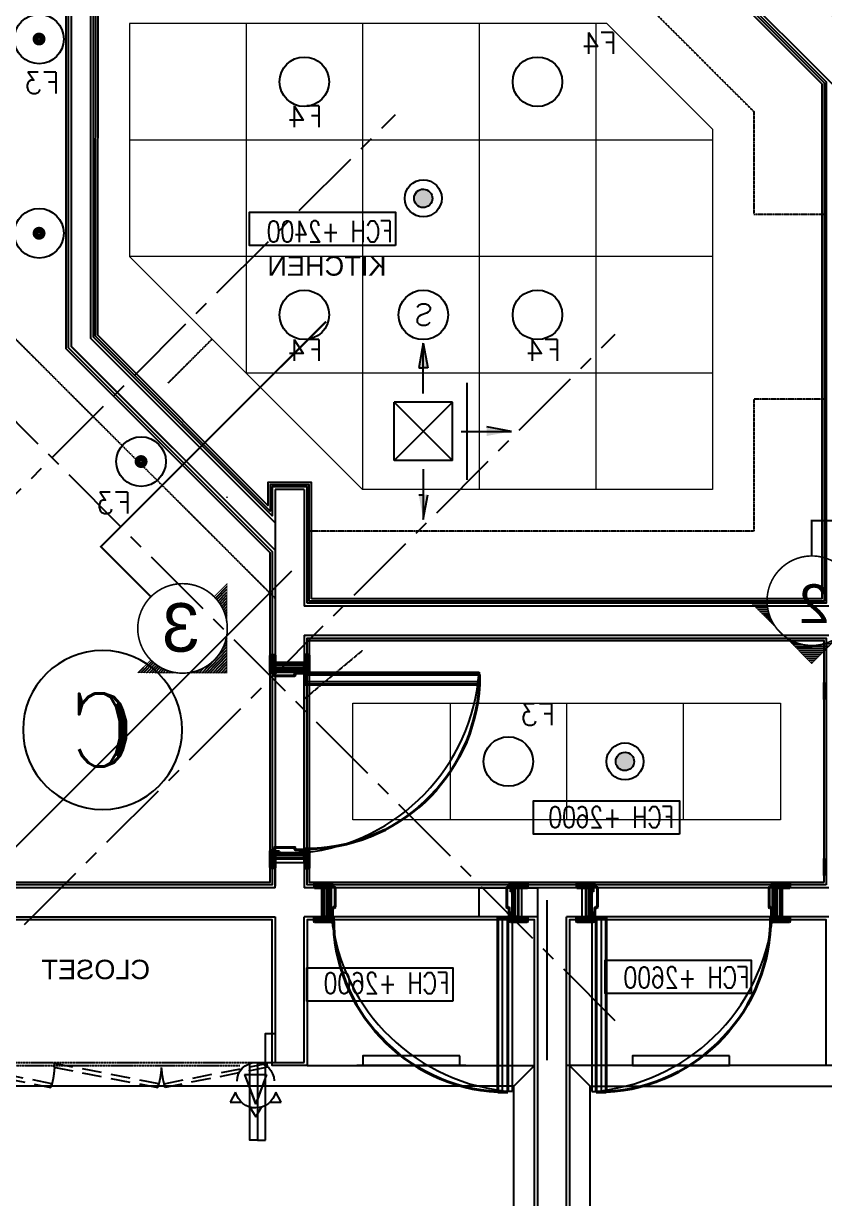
# Model space of a CAD drawing. Header units: millimetres. Extents: x 186805 to 449048, y 2167 to 51540.
# Drawn here: x 377433 to 381555, y 9782 to 15832 of the extents above; entities that cross this region are included whole.
import ezdxf
from ezdxf.enums import TextEntityAlignment as Align

# ---------------------------------------------------------------- set-up
doc = ezdxf.new("R2010")
doc.units = ezdxf.units.MM
for name, pattern in [('BC$0$DASHDOT2', [0.5, 0.25, -0.125, 0, -0.125]), ('BC$0$HIDDEN', [0.375, 0.25, -0.125]), ('BC$0$XR-BAS2-BLOCK-B$1$CENTER', [2, 1.25, -0.25, 0.25, -0.25]), ('CENTER', [2, 1.25, -0.25, 0.25, -0.25]), ('HIDDEN', [0.375, 0.25, -0.125]), ('HIDDEN2', [0.1875, 0.125, -0.0625]), ('PHANTOM2', [1.25, 0.625, -0.125, 0.125, -0.125, 0.125, -0.125])]:
    doc.linetypes.add(name, pattern=pattern)
doc.layers.get('0').update_dxf_attribs({"linetype": 'CONTINUOUS'})
for name, color, linetype, lineweight in [('0-60x120-C', 3, 'CONTINUOUS', 13), ('0-60x60-C', 3, 'CONTINUOUS', 13), ('1', 130, 'CONTINUOUS', 40), ('wall', 4, 'CONTINUOUS', 25)]:
    doc.layers.add(name, color=color, linetype=linetype, lineweight=lineweight)
for name, color, linetype in [('0-cornice-C', 3, 'CONTINUOUS'), ('0TG-grid', 9, 'CENTER'), ('0TG-opening indicator', 8, 'PHANTOM2'), ('0TG-text', 4, 'CONTINUOUS'), ('A-ABOV', 1, 'HIDDEN2'), ('A-ABOVE DOOR', 1, 'HIDDEN2'), ('A-BLKNBR', 7, 'CONTINUOUS'), ('A-CONC-BLDG', 6, 'CONTINUOUS'), ('a-door', 4, 'CONTINUOUS'), ('A-KEY', 8, 'CONTINUOUS'), ('a-wall', 140, 'CONTINUOUS'), ('BC-dim', 1, 'CONTINUOUS'), ('e-access door for maintanenece', 170, 'CONTINUOUS'), ('E-ARMATUR', 2, 'CONTINUOUS'), ('E-LITE-CLUG', 2, 'CONTINUOUS'), ('INT-HATCH', 8, 'CONTINUOUS'), ('MEP', 16, 'CONTINUOUS'), ('SHADOW LINE', 151, 'CONTINUOUS'), ('SITE SURVEY ROOM$0$SITE SURVEY ROOM$0$DECORATIVE DETAILS-1$0$WALL FIXTURE DETAILS$0$ECO-WORLD DETAILS$0$FINAL ECO-1#$0$REV ECO$0$FINAL DRGS1$0$REFER', 7, 'CONTINUOUS'), ('TEXT', 3, 'CONTINUOUS')]:
    doc.layers.add(name, color=color, linetype=linetype)
doc.styles.add('BW.B$0$SAS', font='sanss___.ttf')
doc.styles.add('ROMANS', font='ROMANS.shx', dxfattribs={"width": 0.8})
doc.styles.add('ROMANS_075', font='romans.shx', dxfattribs={"width": 0.75})
doc.styles.add('ROMANT', font='ROMANT.shx')

# ---------------------------------------------------------------- blocks, each defined once
blk = doc.blocks.new('A$C7C4A1575')
at = {"layer": 'A-ABOV', "color": 8}
for p, q in [((70145.1, 38850), (70145.1, 40141.4)), ((70295.1, 38850), (70295.1, 40141.4)), ((73441.3, 35514), (70295.1, 38660.3))]:
    blk.add_line(p, q, dxfattribs=at)
at = {"layer": 'A-ABOVE DOOR', "color": 8}
for p, q in [((72507.2, 41050), (70295.1, 41050)), ((67685.1, 40300), (68715.1, 40300)), ((69025.1, 40300), (70049.3, 40300)), ((67685.1, 40150), (68715.1, 40150)), ((69025.1, 40150), (70055.1, 40150)), ((70145.1, 40020), (70145.1, 38990)), ((70295.1, 38990), (70295.1, 40020))]:
    blk.add_line(p, q, dxfattribs=at)
at = {"layer": 'A-CONC-BLDG', "color": 8}
blk.add_lwpolyline([(70139, 31615.1), (70245.1, 31721.2), (70245.1, 33194.8), (66839.9, 36600), (64695.1, 36600), (64695.1, 35700), (64945.1, 35700), (64945.1, 36350), (66736.4, 36350), (69995.1, 33091.3), (69995.1, 31759)], dxfattribs=at)
at = {"layer": 'a-door', "color": 8, "lineweight": -3}
for points in [[(70345.1, 41450), (70345.1, 40900), (70295.1, 40900), (70295.1, 41050)], [(70385.1, 41450), (70425.1, 41450), (70425.1, 41050), (70295.1, 41050)], [(70385.1, 41050), (70385.1, 41450), (70345.1, 41450)]]:
    blk.add_lwpolyline(points, dxfattribs=at)
at = {"layer": 'a-door', "color": 8}
for points in [[(68665.1, 41200), (68615.1, 41200), (68615.1, 40300), (68665.1, 40300)], [(68715.1, 40150), (68665.1, 40150), (68665.1, 41200)], [(69075.1, 41200), (69125.1, 41200), (69125.1, 40300), (69025.1, 40300)], [(69025.1, 40150), (69075.1, 40150), (69075.1, 41200)], [(67685.1, 40300), (67735.1, 40300), (67735.1, 40150), (67685.1, 40150)], [(68715.1, 40300), (68665.1, 40300)], [(70055.1, 40300), (70005.1, 40300), (70005.1, 40150), (70055.1, 40150)], [(70145.1, 40020), (70145.1, 39970), (70295.1, 39970), (70295.1, 40020)], [(69245.1, 39040), (69245.1, 39090), (70145.1, 39090), (70145.1, 38990)], [(70295.1, 38990), (70295.1, 39040), (69245.1, 39040)]]:
    blk.add_lwpolyline(points, dxfattribs=at)
for centre, start, end in [((68740, 40192.1), 94.24963, 173.87199), ((69000.2, 40192.1), 6.12801, 85.75037), ((70253, 38965.1), 96.12801, 175.75037)]:
    blk.add_arc(centre, 1010.7, start, end, dxfattribs=at)
at = {"layer": 'A-KEY', "color": 8}
blk.add_line((70145.1, 38100), (70295.1, 38100), dxfattribs=at)
at = {"layer": 'a-wall', "color": 8}
for p, q in [((68795.1, 44900), (68795.1, 40300)), ((68945.1, 40300), (68945.1, 44900)), ((70145.1, 41050), (70145.1, 40300)), ((70295.1, 41050), (70145.1, 41050)), ((70295.1, 40300), (70295.1, 41050)), ((67445.1, 40300), (67685.1, 40300)), ((67685.1, 40150), (67685.1, 40300)), ((68715.1, 40300), (68715.1, 40150)), ((68715.1, 40300), (68795.1, 40300)), ((68945.1, 40300), (69025.1, 40300)), ((69025.1, 40300), (69025.1, 40150)), ((70055.1, 40300), (70055.1, 40150)), ((70055.1, 40300), (70145.1, 40300)), ((71757.2, 40300), (70295.1, 40300)), ((67445.1, 40150), (67685.1, 40150)), ((68715.1, 40150), (69025.1, 40150)), ((70055.1, 40150), (70145.1, 40150)), ((70145.1, 40020), (70145.1, 40150)), ((70295.1, 40150), (71819.4, 40150)), ((70295.1, 40150), (70295.1, 40020)), ((70295.1, 40020), (70145.1, 40020)), ((70145.1, 38850), (70145.1, 38990)), ((70145.1, 38990), (70295.1, 38990)), ((70295.1, 38100), (70295.1, 38990)), ((70145.1, 38850), (67445.1, 38850)), ((67445.1, 38700), (70145.1, 38700)), ((70145.1, 38100), (70145.1, 38700)), ((70295.1, 38412.3), (71345.1, 37362.3)), ((70294.6, 38271.4), (71245.1, 37320.9)), ((70145.1, 38100), (70295.1, 38100)), ((71345.1, 35348.7), (71345.1, 37362.3)), ((71245.1, 35250), (71245.1, 37320.9))]:
    blk.add_line(p, q, dxfattribs=at)
blk = doc.blocks.new('A$C32DD6ECA')
at = {"layer": '0-60x60-C', "color": 16, "xscale": 0.04183124983683228, "yscale": 0.04183124983683228, "zscale": 0.04183124983683228, "rotation": 180}
blk.add_blockref('A$C7C4A1575', (4397.08, 2202.64), dxfattribs=at)
blk = doc.blocks.new('BLK-NUMBER')
blk.add_circle((0, 0), 0.5458)
at = {"style": 'ROMANS'}
blk.add_attdef('BLOCK_NUMBER', text='', height=0.5, dxfattribs=at).set_placement((0, 0), align=Align.MIDDLE)
blk = doc.blocks.new('f44')
at = {"layer": 'E-ARMATUR', "color": 16}
blk.add_circle((0, 0), 127.5, dxfattribs=at)
blk = doc.blocks.new('F33')
at = {"layer": 'E-ARMATUR', "color": 16, "const_width": 31.1}
blk.add_lwpolyline([(-17.7, 0, 1), (17.7, 0, 1)], format="xyb", close=True, dxfattribs=at)
at = {"layer": 'E-ARMATUR', "color": 16}
blk.add_circle((0, 0), 127.5, dxfattribs=at)
blk = doc.blocks.new('A$C35C014DB')
at = {"layer": 'MEP'}
h = blk.add_hatch(color=256, dxfattribs=at)
edge = h.paths.add_edge_path()
edge.add_ellipse((5456.5, 12047.7), major_axis=(-38.8, -27.2), ratio=1, start_angle=0, end_angle=360, ccw=False)
h = blk.add_hatch(color=256, dxfattribs=at)
edge = h.paths.add_edge_path()
edge.add_ellipse((4418.6, 9148.5), major_axis=(-38.8, -27.2), ratio=1, start_angle=0, end_angle=360, ccw=False)
at = {"layer": 'SITE SURVEY ROOM$0$SITE SURVEY ROOM$0$DECORATIVE DETAILS-1$0$WALL FIXTURE DETAILS$0$ECO-WORLD DETAILS$0$FINAL ECO-1#$0$REV ECO$0$FINAL DRGS1$0$REFER'}
h = blk.add_hatch(dxfattribs=at)
h.set_pattern_fill('ANSI31', color=8, scale=82.345676, angle=181.12912, style=0)
h.set_pattern_definition([(313.87088, (10262.598, 7449.854), (-7.42041, -7.13356), [])])
h.paths.add_polyline_path([(6663.2, 9604.9, -0.333605), (6467, 9800.3), (6467.4, 9604.5)])
h.paths.add_polyline_path([(6531.8, 9996), (6466.4, 10061), (6466.8, 9865.3, -0.162403)])
h.paths.add_polyline_path([(6923.9, 9605.5), (6858.6, 9670.6, -0.162403), (6728.2, 9605.1)])
h.paths.add_polyline_path([(6346, 10023.2), (6450.6, 10128.2), (6502.6, 10076.3), (6398.1, 9971.4)], flags=9)
h = blk.add_hatch(dxfattribs=at)
h.set_pattern_fill('ANSI31', color=8, scale=82.345676, angle=136.12912, style=0)
h.set_pattern_definition([(358.87088, (7664.575, 10813.092), (-0.202834, -10.29121), [])])
h.paths.add_polyline_path([(3595.5, 9791.8, -0.333605), (3318.7, 9791.2), (3457.4, 9653.1)])
h.paths.add_polyline_path([(3226.1, 9975.4), (3133.9, 9975.2), (3272.6, 9837, -0.162403)])
h.paths.add_polyline_path([(3779.5, 9976.6), (3687.3, 9976.4, -0.162403), (3641.4, 9837.8)])
h.paths.add_polyline_path([(3075.5, 9863.3), (3075.2, 10011.4), (3148.7, 10011.6), (3149, 9863.4)], flags=9)
at = {"color": 9}
for points in [[(8907.8, 17182.9), (7333.6, 17182.9), (7333.6, 13282.9), (7283.6, 13282.9), (7283.6, 11279.4), (6233.6, 10229.4), (6233.6, 8512.9), (7749.1, 8512.9)], [(6075.6, 14732.9), (6075.6, 14732.9), (5779.7, 15028.9), (3393.6, 12642.8), (3393.6, 9972.9), (6043.6, 9972.9), (6043.6, 10572.9), (6243.6, 10572.9), (6243.6, 10437.4), (7143.6, 11337.4), (7142.2, 13383), (6753.6, 13382.9), (6753.6, 13562.9), (7153.6, 13562.9), (7153.6, 14732.9), (7153.6, 14732.9)], [(3203.6, 7582.9), (3383.6, 7582.9), (3383.6, 8332.9), (4703.6, 8332.9), (4703.6, 3762.9), (918.6, 3762.9), (918.6, 3762.9)], [(8424.5, 7582.9), (8703.6, 7303.9), (8703.6, 3762.9), (4883.6, 3762.9), (4883.6, 8332.9), (6053.6, 8332.9), (6053.6, 7582.9), (6233.6, 7582.9), (6233.6, 7582.9)], [(6233.6, 7582.9), (6233.6, 8332.9), (7674.5, 8332.9), (8090.1, 7917.4)]]:
    blk.add_lwpolyline(points, dxfattribs=at)
for points in [[(6053.6, 9962.9), (6053.6, 10562.9), (6233.6, 10562.9), (6233.6, 10413.2), (7153.6, 11333.2), (7153.6, 13382.9), (6753.6, 13382.9), (6753.6, 13562.9), (7153.6, 13562.9), (7153.6, 14732.9), (6089.7, 14732.9), (5779.7, 15043), (3383.6, 12646.9), (3383.6, 9962.9)], [(3383.6, 8512.9), (6053.6, 8512.9), (6053.6, 9782.9), (3383.6, 9782.9)]]:
    blk.add_lwpolyline(points, close=True, dxfattribs=at)
at = {"color": 9, "linetype": 'HIDDEN2', "ltscale": 0.5}
for points in [[(5350.5, 14089.1), (3754.6, 12493.2), (3754.6, 11966), (3393.6, 11966)], [(3393.6, 11012.9), (3754.6, 11012.9), (3754.6, 10333.9), (6043.6, 10333.9), (6043.6, 10333.9)]]:
    blk.add_lwpolyline(points, dxfattribs=at)
at = {"color": 8, "linetype": 'BC$0$HIDDEN', "ltscale": 400}
for points in [[(6257.6, 7573.6), (6784, 7469.8), (6789.6, 7489), (6262.7, 7592.9)], [(7358.6, 7573.6), (6823.1, 7469.8), (6817.6, 7489), (7353.4, 7592.9)], [(7899.6, 7573.6), (7373.1, 7469.8), (7367.6, 7489), (7894.4, 7592.9)]]:
    blk.add_lwpolyline(points, close=True, dxfattribs=at)
for centre, start, end in [((6395.6, 7593.2), 342.37533, 357.18675), ((7211.6, 7593.2), 182.81325, 197.62467), ((7761.6, 7592.9), 182.81325, 197.62467)]:
    blk.add_arc(centre, 407.5, start, end, dxfattribs=at)
at = {"layer": '0-60x120-C', "color": 1}
for p, q in [((4118.6, 9447.9), (4118.6, 8847.9)), ((4718.6, 9447.9), (4718.6, 8847.9)), ((5318.6, 9447.9), (5318.6, 8847.9))]:
    blk.add_line(p, q, dxfattribs=at)
at = {"layer": '0-60x120-C', "color": 2}
blk.add_lwpolyline([(3618.6, 8847.9), (5818.6, 8847.9), (5818.6, 9447.9), (3618.6, 9447.9)], close=True, dxfattribs=at)
at = {"layer": '0-60x60-C', "color": 2}
for p, q in [((4511.9, 12947.9), (3968.6, 12404.6)), ((4511.9, 12947.9), (6968.6, 12947.9)), ((6968.6, 12947.9), (6968.6, 11747.9)), ((3968.6, 12404.6), (3968.6, 10547.9)), ((6968.6, 11747.9), (5768.6, 10547.9)), ((3968.6, 10547.9), (5768.6, 10547.9))]:
    blk.add_line(p, q, dxfattribs=at)
at = {"layer": '0-60x60-C', "color": 1}
for p, q in [((4568.6, 12947.9), (4568.6, 10547.9)), ((5168.6, 12947.9), (5168.6, 10547.9)), ((5768.6, 12947.9), (5768.6, 10547.9)), ((6368.6, 12947.9), (6368.6, 11147.9)), ((3968.6, 12347.9), (6968.6, 12347.9)), ((3968.6, 11747.9), (6968.6, 11747.9)), ((3968.6, 11147.9), (6368.6, 11147.9))]:
    blk.add_line(p, q, dxfattribs=at)
at = {"layer": '0-cornice-C', "color": 5}
for p, q in [((3368.6, 7582.9), (4718.6, 7582.9)), ((6053.6, 7582.9), (4883.6, 7582.9))]:
    blk.add_line(p, q, dxfattribs=at)
at = {"layer": '0-cornice-C', "color": 1}
for p, q in [((4597.6, 7476.9), (4703.6, 7582.9)), ((4989.6, 7476.9), (4883.6, 7582.9))]:
    blk.add_line(p, q, dxfattribs=at)
for points in [[(1024.6, 3868.9), (4597.6, 3868.9), (4597.6, 7476.9), (1024.6, 7476.9)], [(8597.6, 7260), (8597.6, 3868.9), (4989.6, 3868.9), (4989.6, 7476.9), (8380.6, 7476.9)]]:
    blk.add_lwpolyline(points, close=True, dxfattribs=at)
at = {"layer": '0TG-grid', "linetype": 'BC$0$XR-BAS2-BLOCK-B$1$CENTER', "ltscale": 300}
for p, q in [((4468.1, 7812.9), (13602.6, 16947.4)), ((16276.8, 1802.5), (5599.4, 12479.8)), ((15145.4, 671.1), (4468.1, 11348.5))]:
    blk.add_line(p, q, dxfattribs=at)
at = {"layer": '0TG-opening indicator', "color": 1}
blk.add_arc((6464.7, 10509.6), 2, 315, 45, dxfattribs=at)
at = {"layer": '1', "color": 8}
for p, q in [((6043.6, 9608.9), (6043.6, 9694.9)), ((6045.6, 9696.9), (6068.6, 9696.9)), ((6048.1, 9614.9), (6048.1, 9688.9)), ((6050.1, 9690.9), (6066.1, 9690.9)), ((6066.1, 9680.9), (6063.1, 9680.9)), ((6063.1, 9680.9), (6063.1, 9624.9)), ((6066.1, 9690.9), (6066.1, 9680.9)), ((6218.6, 9695.9), (6218.6, 9619.9)), ((6241.6, 9695.9), (6218.6, 9695.9)), ((6237.1, 9690.9), (6221.1, 9690.9)), ((6221.1, 9690.9), (6221.1, 9680.9)), ((6221.1, 9680.9), (6224.1, 9680.9)), ((6224.1, 9680.9), (6224.1, 9624.9)), ((6239.1, 9614.9), (6239.1, 9688.9)), ((6243.6, 9607.9), (6243.6, 9693.9)), ((6063.1, 9624.9), (6066.1, 9624.9)), ((6066.1, 9624.9), (6066.1, 9614.9)), ((6101.1, 9619.9), (6066.1, 9619.9)), ((6066.1, 9619.9), (6066.1, 9614.9)), ((6068.6, 9629.9), (6068.6, 9647.9)), ((6068.6, 9647.9), (6218.6, 9647.9)), ((6218.6, 9629.9), (6068.6, 9629.9)), ((6086.6, 9629.9), (6086.6, 9619.9)), ((6086.6, 9619.9), (6200.6, 9619.9)), ((6141.1, 9619.9), (6106.1, 9619.9)), ((6141.1, 9619.9), (6146.1, 9619.9)), ((6181.1, 9619.9), (6146.1, 9619.9)), ((6221.1, 9619.9), (6186.1, 9619.9)), ((6200.6, 9629.9), (6200.6, 9619.9)), ((6218.6, 9647.9), (6218.6, 9629.9)), ((6224.1, 9624.9), (6221.1, 9624.9)), ((6221.1, 9624.9), (6221.1, 9614.9)), ((6221.1, 9614.9), (6221.1, 9619.9)), ((6066.7, 9595.2), (5166.7, 9595.2)), ((5166.7, 9595.2), (5166.7, 9544.6)), ((6066.1, 9606.9), (6045.6, 9606.9)), ((6066.1, 9614.9), (6048.1, 9614.9)), ((6048.1, 9612.9), (6048.1, 9614.9)), ((6048.1, 9614.9), (6088.1, 9614.9)), ((6088.1, 9610.9), (6050.1, 9610.9)), ((6066.1, 9614.9), (6090.1, 9614.9)), ((6090.1, 9610.9), (6066.1, 9610.9)), ((6066.1, 9610.9), (6066.1, 9604.9)), ((6066.7, 9544.6), (6066.7, 9595.2)), ((6068.1, 9602.9), (6114.1, 9602.9)), ((6088.1, 9614.9), (6088.1, 9610.9)), ((6090.1, 9614.9), (6090.1, 9610.9)), ((6116.1, 9600.9), (6116.1, 9599.2)), ((6116.1, 9599.2), (6117.1, 9599.2)), ((6116.1, 9597.1), (6118.1, 9597.1)), ((6116.1, 9597.1), (6116.1, 9591.9)), ((6117.1, 9599.2), (6119.1, 9599.2)), ((6118.1, 9597.1), (6119.1, 9597.1)), ((6118.1, 9589.9), (6219.1, 9589.9)), ((6119.1, 9597.1), (6119.1, 9599.2)), ((6197.1, 9610.9), (6197.1, 9614.9)), ((6197.1, 9614.9), (6221.1, 9614.9)), ((6221.1, 9610.9), (6197.1, 9610.9)), ((6199.1, 9614.9), (6199.1, 9610.9)), ((6239.1, 9614.9), (6199.1, 9614.9)), ((6199.1, 9610.9), (6237.1, 9610.9)), ((6221.1, 9614.9), (6239.1, 9614.9)), ((6221.1, 9591.9), (6221.1, 9610.9)), ((6221.1, 9605.9), (6241.6, 9605.9)), ((6239.1, 9612.9), (6239.1, 9614.9)), ((3393.6, 9553.9), (3393.6, 9467.9)), ((5166.7, 9544.6), (6066.7, 9544.6)), ((6043.6, 8686.9), (6043.6, 8600.9)), ((6066.1, 8688.9), (6045.6, 8688.9)), ((6048.1, 8682.9), (6048.1, 8680.9)), ((6066.1, 8680.9), (6048.1, 8680.9)), ((6048.1, 8680.9), (6048.1, 8606.9)), ((6048.1, 8680.9), (6088.1, 8680.9)), ((6088.1, 8684.9), (6050.1, 8684.9)), ((6063.1, 8614.9), (6063.1, 8670.9)), ((6063.1, 8670.9), (6066.1, 8670.9)), ((6066.1, 8684.9), (6066.1, 8690.9)), ((6090.1, 8684.9), (6066.1, 8684.9)), ((6066.1, 8675.9), (6066.1, 8680.9)), ((6066.1, 8680.9), (6090.1, 8680.9)), ((6066.1, 8670.9), (6066.1, 8680.9)), ((6101.1, 8675.9), (6066.1, 8675.9)), ((6068.1, 8692.9), (6114.1, 8692.9)), ((6218.6, 8665.9), (6068.6, 8665.9)), ((6068.6, 8665.9), (6068.6, 8647.9)), ((6086.6, 8665.9), (6086.6, 8675.9)), ((6086.6, 8675.9), (6200.6, 8675.9)), ((6088.1, 8680.9), (6088.1, 8684.9)), ((6090.1, 8680.9), (6090.1, 8684.9)), ((6141.1, 8675.9), (6106.1, 8675.9)), ((6116.1, 8698.8), (6116.1, 8703.9)), ((6116.1, 8698.8), (6118.1, 8698.8)), ((6116.1, 8694.9), (6116.1, 8696.7)), ((6116.1, 8696.7), (6117.1, 8696.7)), ((6117.1, 8696.7), (6119.1, 8696.7)), ((6118.1, 8705.9), (6219.1, 8705.9)), ((6118.1, 8698.8), (6119.1, 8698.8)), ((6119.1, 8698.8), (6119.1, 8696.7)), ((6141.1, 8675.9), (6146.1, 8675.9)), ((6181.1, 8675.9), (6146.1, 8675.9)), ((6221.1, 8675.9), (6186.1, 8675.9)), ((6221.1, 8684.9), (6197.1, 8684.9)), ((6197.1, 8684.9), (6197.1, 8680.9)), ((6197.1, 8680.9), (6221.1, 8680.9)), ((6199.1, 8680.9), (6199.1, 8684.9)), ((6199.1, 8684.9), (6237.1, 8684.9)), ((6239.1, 8680.9), (6199.1, 8680.9)), ((6200.6, 8665.9), (6200.6, 8675.9)), ((6218.6, 8599.9), (6218.6, 8675.9)), ((6218.6, 8647.9), (6218.6, 8665.9)), ((6221.1, 8703.9), (6221.1, 8684.9)), ((6221.1, 8689.9), (6241.6, 8689.9)), ((6221.1, 8670.9), (6221.1, 8680.9)), ((6221.1, 8680.9), (6239.1, 8680.9)), ((6221.1, 8680.9), (6221.1, 8675.9)), ((6224.1, 8670.9), (6221.1, 8670.9)), ((6224.1, 8614.9), (6224.1, 8670.9)), ((6239.1, 8682.9), (6239.1, 8680.9)), ((6239.1, 8680.9), (6239.1, 8606.9)), ((6243.6, 8687.9), (6243.6, 8601.9)), ((3393.6, 8647.9), (3393.6, 8561.9)), ((6045.6, 8598.9), (6068.6, 8598.9)), ((6050.1, 8604.9), (6066.1, 8604.9)), ((6066.1, 8614.9), (6063.1, 8614.9)), ((6066.1, 8604.9), (6066.1, 8614.9)), ((6068.6, 8647.9), (6218.6, 8647.9)), ((6241.6, 8599.9), (6218.6, 8599.9)), ((6221.1, 8614.9), (6224.1, 8614.9)), ((6221.1, 8604.9), (6221.1, 8614.9)), ((6237.1, 8604.9), (6221.1, 8604.9)), ((3570.6, 8520.9), (3570.6, 8497.9)), ((3570.6, 8497.9), (3646.6, 8497.9)), ((3658.6, 8522.9), (3572.6, 8522.9)), ((3575.6, 8516.4), (3575.6, 8500.4)), ((3575.6, 8500.4), (3585.6, 8500.4)), ((3651.6, 8518.4), (3577.6, 8518.4)), ((3585.6, 8500.4), (3585.6, 8503.4)), ((3585.6, 8503.4), (3641.6, 8503.4)), ((3618.6, 8497.9), (3636.6, 8497.9)), ((3618.6, 8347.9), (3618.6, 8497.9)), ((3636.6, 8497.9), (3636.6, 8347.9)), ((3636.6, 8479.9), (3646.6, 8479.9)), ((3641.6, 8503.4), (3641.6, 8500.4)), ((3641.6, 8500.4), (3651.6, 8500.4)), ((3651.6, 8500.4), (3646.6, 8500.4)), ((3646.6, 8500.4), (3646.6, 8465.4)), ((3646.6, 8365.9), (3646.6, 8479.9)), ((3651.6, 8500.4), (3651.6, 8518.4)), ((3653.6, 8518.4), (3651.6, 8518.4)), ((3651.6, 8518.4), (3651.6, 8478.4)), ((3651.6, 8476.4), (3651.6, 8500.4)), ((3651.6, 8478.4), (3655.6, 8478.4)), ((3655.6, 8476.4), (3651.6, 8476.4)), ((3655.6, 8478.4), (3655.6, 8516.4)), ((3674.6, 8500.4), (3655.6, 8500.4)), ((3655.6, 8500.4), (3655.6, 8476.4)), ((3660.6, 8500.4), (3660.6, 8520.9)), ((3676.6, 8397.4), (3676.6, 8498.4)), ((4560.6, 8397.4), (4560.6, 8498.4)), ((4562.6, 8500.4), (4581.6, 8500.4)), ((4576.6, 8500.4), (4576.6, 8520.9)), ((4578.6, 8522.9), (4664.6, 8522.9)), ((4581.6, 8478.4), (4581.6, 8516.4)), ((4581.6, 8500.4), (4581.6, 8476.4)), ((4585.6, 8478.4), (4581.6, 8478.4)), ((4581.6, 8476.4), (4585.6, 8476.4)), ((4583.6, 8518.4), (4585.6, 8518.4)), ((4585.6, 8500.4), (4585.6, 8518.4)), ((4585.6, 8518.4), (4659.6, 8518.4)), ((4585.6, 8518.4), (4585.6, 8478.4)), ((4595.6, 8500.4), (4585.6, 8500.4)), ((4585.6, 8476.4), (4585.6, 8500.4)), ((4585.6, 8500.4), (4590.6, 8500.4)), ((4590.6, 8500.4), (4590.6, 8465.4)), ((4666.6, 8497.9), (4590.6, 8497.9)), ((4600.6, 8479.9), (4590.6, 8479.9)), ((4590.6, 8365.9), (4590.6, 8479.9)), ((4651.6, 8503.4), (4595.6, 8503.4)), ((4595.6, 8503.4), (4595.6, 8500.4)), ((4618.6, 8497.9), (4600.6, 8497.9)), ((4600.6, 8497.9), (4600.6, 8347.9)), ((4618.6, 8347.9), (4618.6, 8497.9)), ((4651.6, 8500.4), (4651.6, 8503.4)), ((4661.6, 8500.4), (4651.6, 8500.4)), ((4661.6, 8516.4), (4661.6, 8500.4)), ((4666.6, 8520.9), (4666.6, 8497.9)), ((4920.6, 8520.9), (4920.6, 8497.9)), ((4920.6, 8497.9), (4996.6, 8497.9)), ((5008.6, 8522.9), (4922.6, 8522.9)), ((4925.6, 8516.4), (4925.6, 8500.4)), ((4925.6, 8500.4), (4935.6, 8500.4)), ((5001.6, 8518.4), (4927.6, 8518.4)), ((4935.6, 8500.4), (4935.6, 8503.4)), ((4935.6, 8503.4), (4991.6, 8503.4)), ((4968.6, 8497.9), (4986.6, 8497.9)), ((4968.6, 8347.9), (4968.6, 8497.9)), ((4986.6, 8497.9), (4986.6, 8347.9)), ((4986.6, 8479.9), (4996.6, 8479.9)), ((4991.6, 8503.4), (4991.6, 8500.4)), ((4991.6, 8500.4), (5001.6, 8500.4)), ((5001.6, 8500.4), (4996.6, 8500.4)), ((4996.6, 8500.4), (4996.6, 8465.4)), ((4996.6, 8365.9), (4996.6, 8479.9)), ((5001.6, 8500.4), (5001.6, 8518.4)), ((5003.6, 8518.4), (5001.6, 8518.4)), ((5001.6, 8518.4), (5001.6, 8478.4)), ((5001.6, 8476.4), (5001.6, 8500.4)), ((5001.6, 8478.4), (5005.6, 8478.4)), ((5005.6, 8476.4), (5001.6, 8476.4)), ((5005.6, 8478.4), (5005.6, 8516.4)), ((5024.6, 8500.4), (5005.6, 8500.4)), ((5005.6, 8500.4), (5005.6, 8476.4)), ((5010.6, 8500.4), (5010.6, 8520.9)), ((5026.6, 8397.4), (5026.6, 8498.4)), ((5910.6, 8397.4), (5910.6, 8498.4)), ((5912.6, 8500.4), (5931.6, 8500.4)), ((5926.6, 8500.4), (5926.6, 8520.9)), ((5928.6, 8522.9), (6014.6, 8522.9)), ((5931.6, 8478.4), (5931.6, 8516.4)), ((5931.6, 8500.4), (5931.6, 8476.4)), ((5935.6, 8478.4), (5931.6, 8478.4)), ((5931.6, 8476.4), (5935.6, 8476.4)), ((5933.6, 8518.4), (5935.6, 8518.4)), ((5935.6, 8500.4), (5935.6, 8518.4)), ((5935.6, 8518.4), (6009.6, 8518.4)), ((5935.6, 8518.4), (5935.6, 8478.4)), ((5945.6, 8500.4), (5935.6, 8500.4)), ((5935.6, 8476.4), (5935.6, 8500.4)), ((5935.6, 8500.4), (5940.6, 8500.4)), ((5940.6, 8500.4), (5940.6, 8465.4)), ((6016.6, 8497.9), (5940.6, 8497.9)), ((5950.6, 8479.9), (5940.6, 8479.9)), ((5940.6, 8365.9), (5940.6, 8479.9)), ((6001.6, 8503.4), (5945.6, 8503.4)), ((5945.6, 8503.4), (5945.6, 8500.4)), ((5968.6, 8497.9), (5950.6, 8497.9)), ((5950.6, 8497.9), (5950.6, 8347.9)), ((5968.6, 8347.9), (5968.6, 8497.9)), ((6001.6, 8500.4), (6001.6, 8503.4)), ((6011.6, 8500.4), (6001.6, 8500.4)), ((6011.6, 8516.4), (6011.6, 8500.4)), ((6016.6, 8520.9), (6016.6, 8497.9)), ((3646.6, 8460.4), (3646.6, 8425.4)), ((3646.6, 8420.4), (3646.6, 8425.4)), ((3646.6, 8420.4), (3646.6, 8385.4)), ((4590.6, 8460.4), (4590.6, 8425.4)), ((4590.6, 8420.4), (4590.6, 8425.4)), ((4590.6, 8420.4), (4590.6, 8385.4)), ((4996.6, 8460.4), (4996.6, 8425.4)), ((4996.6, 8420.4), (4996.6, 8425.4)), ((4996.6, 8420.4), (4996.6, 8385.4)), ((5940.6, 8460.4), (5940.6, 8425.4)), ((5940.6, 8420.4), (5940.6, 8425.4)), ((5940.6, 8420.4), (5940.6, 8385.4)), ((3636.6, 8365.9), (3646.6, 8365.9)), ((3646.6, 8380.4), (3646.6, 8345.4)), ((3651.6, 8345.4), (3651.6, 8369.4)), ((3651.6, 8369.4), (3655.6, 8369.4)), ((3651.6, 8367.4), (3655.6, 8367.4)), ((3651.6, 8327.4), (3651.6, 8367.4)), ((3655.6, 8369.4), (3655.6, 8345.4)), ((3655.6, 8367.4), (3655.6, 8329.4)), ((3663.6, 8347.4), (3663.6, 8393.4)), ((3665.6, 8395.4), (3667.4, 8395.4)), ((3667.4, 8396.4), (3667.4, 8398.4)), ((3669.5, 8398.4), (3667.4, 8398.4)), ((3667.4, 8395.4), (3667.4, 8396.4)), ((3669.5, 8397.4), (3669.5, 8398.4)), ((3669.5, 8395.4), (3669.5, 8397.4)), ((3669.5, 8395.4), (3674.6, 8395.4)), ((4567.7, 8395.4), (4562.6, 8395.4)), ((4567.7, 8397.4), (4567.7, 8398.4)), ((4567.7, 8398.4), (4569.8, 8398.4)), ((4567.7, 8395.4), (4567.7, 8397.4)), ((4569.8, 8396.4), (4569.8, 8398.4)), ((4569.8, 8395.4), (4569.8, 8396.4)), ((4571.6, 8395.4), (4569.8, 8395.4)), ((4573.6, 8347.4), (4573.6, 8393.4)), ((4585.6, 8369.4), (4581.6, 8369.4)), ((4581.6, 8369.4), (4581.6, 8345.4)), ((4585.6, 8367.4), (4581.6, 8367.4)), ((4581.6, 8367.4), (4581.6, 8329.4)), ((4585.6, 8345.4), (4585.6, 8369.4)), ((4585.6, 8327.4), (4585.6, 8367.4)), ((4590.6, 8380.4), (4590.6, 8345.4)), ((4600.6, 8365.9), (4590.6, 8365.9)), ((4986.6, 8365.9), (4996.6, 8365.9)), ((4996.6, 8380.4), (4996.6, 8345.4)), ((5001.6, 8345.4), (5001.6, 8369.4)), ((5001.6, 8369.4), (5005.6, 8369.4)), ((5001.6, 8367.4), (5005.6, 8367.4)), ((5001.6, 8327.4), (5001.6, 8367.4)), ((5005.6, 8369.4), (5005.6, 8345.4)), ((5005.6, 8367.4), (5005.6, 8329.4)), ((5013.6, 8347.4), (5013.6, 8393.4)), ((5015.6, 8395.4), (5017.4, 8395.4)), ((5017.4, 8396.4), (5017.4, 8398.4)), ((5019.5, 8398.4), (5017.4, 8398.4)), ((5017.4, 8395.4), (5017.4, 8396.4)), ((5019.5, 8397.4), (5019.5, 8398.4)), ((5019.5, 8395.4), (5019.5, 8397.4)), ((5019.5, 8395.4), (5024.6, 8395.4)), ((5917.7, 8395.4), (5912.6, 8395.4)), ((5917.7, 8397.4), (5917.7, 8398.4)), ((5917.7, 8398.4), (5919.8, 8398.4)), ((5917.7, 8395.4), (5917.7, 8397.4)), ((5919.8, 8396.4), (5919.8, 8398.4)), ((5919.8, 8395.4), (5919.8, 8396.4)), ((5921.6, 8395.4), (5919.8, 8395.4)), ((5923.6, 8347.4), (5923.6, 8393.4)), ((5935.6, 8369.4), (5931.6, 8369.4)), ((5931.6, 8369.4), (5931.6, 8345.4)), ((5935.6, 8367.4), (5931.6, 8367.4)), ((5931.6, 8367.4), (5931.6, 8329.4)), ((5935.6, 8345.4), (5935.6, 8369.4)), ((5935.6, 8327.4), (5935.6, 8367.4)), ((5940.6, 8380.4), (5940.6, 8345.4)), ((5950.6, 8365.9), (5940.6, 8365.9)), ((3569.6, 8324.9), (3569.6, 8347.9)), ((3657.6, 8322.9), (3571.6, 8322.9)), ((3575.6, 8329.4), (3575.6, 8345.4)), ((3575.6, 8345.4), (3585.6, 8345.4)), ((3651.6, 8327.4), (3577.6, 8327.4)), ((3585.6, 8345.4), (3585.6, 8342.4)), ((3585.6, 8342.4), (3641.6, 8342.4)), ((3636.6, 8347.9), (3618.6, 8347.9)), ((3641.6, 8342.4), (3641.6, 8345.4)), ((3641.6, 8345.4), (3651.6, 8345.4)), ((3646.6, 8345.4), (3651.6, 8345.4)), ((3651.6, 8345.4), (3651.6, 8327.4)), ((3653.6, 8327.4), (3651.6, 8327.4)), ((3655.6, 8345.4), (3661.6, 8345.4)), ((3659.6, 8345.4), (3659.6, 8324.9)), ((4515.2, 8346.1), (4565.8, 8346.1)), ((4515.2, 7446.1), (4515.2, 8346.1)), ((4565.8, 8346.1), (4565.8, 7446.1)), ((4581.6, 8345.4), (4575.6, 8345.4)), ((4577.6, 8345.4), (4577.6, 8324.9)), ((4579.6, 8322.9), (4665.6, 8322.9)), ((4583.6, 8327.4), (4585.6, 8327.4)), ((4590.6, 8345.4), (4585.6, 8345.4)), ((4595.6, 8345.4), (4585.6, 8345.4)), ((4585.6, 8345.4), (4585.6, 8327.4)), ((4585.6, 8327.4), (4659.6, 8327.4)), ((4595.6, 8342.4), (4595.6, 8345.4)), ((4651.6, 8342.4), (4595.6, 8342.4)), ((4600.6, 8347.9), (4618.6, 8347.9)), ((4651.6, 8345.4), (4651.6, 8342.4)), ((4661.6, 8345.4), (4651.6, 8345.4)), ((4661.6, 8329.4), (4661.6, 8345.4)), ((4667.6, 8324.9), (4667.6, 8347.9)), ((4919.6, 8324.9), (4919.6, 8347.9)), ((5007.6, 8322.9), (4921.6, 8322.9)), ((4925.6, 8329.4), (4925.6, 8345.4)), ((4925.6, 8345.4), (4935.6, 8345.4)), ((5001.6, 8327.4), (4927.6, 8327.4)), ((4935.6, 8345.4), (4935.6, 8342.4)), ((4935.6, 8342.4), (4991.6, 8342.4)), ((4986.6, 8347.9), (4968.6, 8347.9)), ((4991.6, 8342.4), (4991.6, 8345.4)), ((4991.6, 8345.4), (5001.6, 8345.4)), ((4996.6, 8345.4), (5001.6, 8345.4)), ((5001.6, 8345.4), (5001.6, 8327.4)), ((5003.6, 8327.4), (5001.6, 8327.4)), ((5005.6, 8345.4), (5011.6, 8345.4)), ((5009.6, 8345.4), (5009.6, 8324.9)), ((5071.9, 8346.1), (5021.3, 8346.1)), ((5021.3, 8346.1), (5021.3, 7446.1)), ((5071.9, 7446.1), (5071.9, 8346.1)), ((5931.6, 8345.4), (5925.6, 8345.4)), ((5927.6, 8345.4), (5927.6, 8324.9)), ((5929.6, 8322.9), (6015.6, 8322.9)), ((5933.6, 8327.4), (5935.6, 8327.4)), ((5940.6, 8345.4), (5935.6, 8345.4)), ((5945.6, 8345.4), (5935.6, 8345.4)), ((5935.6, 8345.4), (5935.6, 8327.4)), ((5935.6, 8327.4), (6009.6, 8327.4)), ((5945.6, 8342.4), (5945.6, 8345.4)), ((6001.6, 8342.4), (5945.6, 8342.4)), ((5950.6, 8347.9), (5968.6, 8347.9)), ((6001.6, 8345.4), (6001.6, 8342.4)), ((6011.6, 8345.4), (6001.6, 8345.4)), ((6011.6, 8329.4), (6011.6, 8345.4)), ((6017.6, 8324.9), (6017.6, 8347.9)), ((4565.8, 7446.1), (4515.2, 7446.1)), ((5021.3, 7446.1), (5071.9, 7446.1))]:
    blk.add_line(p, q, dxfattribs=at)
for centre, radius, start, end in [((6045.6, 9694.9), 2, 90, 180), ((6050.1, 9688.9), 2, 90, 180), ((6237.1, 9688.9), 2, 0, 90), ((6241.6, 9693.9), 2, 0, 90), ((6045.6, 9608.9), 2, 180, 270), ((6050.1, 9612.9), 2, 180, 270), ((6068.1, 9604.9), 2, 180, 270), ((6114.1, 9600.9), 2, 0, 90), ((6118.1, 9591.9), 2, 180, 270), ((6219.1, 9591.9), 2, 270, 0), ((6237.1, 9612.9), 2, 270, 360), ((6241.6, 9607.9), 2, 270, 0), ((3391.6, 9553.9), 2, 0, 90), ((6062.1, 9594.7), 896.4, 183.20432, 270.43182), ((3391.6, 9467.9), 2, 270, 0), ((6045.6, 8686.9), 2, 90, 180), ((6050.1, 8682.9), 2, 90, 180), ((6068.1, 8690.9), 2, 90, 180), ((6114.1, 8694.9), 2, 270, 0), ((6118.1, 8703.9), 2, 90, 180), ((6219.1, 8703.9), 2, 0, 90), ((6237.1, 8682.9), 2, 0, 90), ((6241.6, 8687.9), 2, 0, 90), ((3391.6, 8647.9), 2, 0, 90), ((6045.6, 8600.9), 2, 180, 270), ((6050.1, 8606.9), 2, 180, 270), ((6237.1, 8606.9), 2, 270, 0), ((6241.6, 8601.9), 2, 270, 0), ((3391.6, 8561.9), 2, 270, 0), ((3572.6, 8520.9), 2, 90, 180), ((3577.6, 8516.4), 2, 90, 180), ((3653.6, 8516.4), 2, 0, 90), ((3658.6, 8520.9), 2, 0, 90), ((3674.6, 8498.4), 2, 0, 90), ((4562.6, 8498.4), 2, 90, 180), ((4578.6, 8520.9), 2, 90, 180), ((4583.6, 8516.4), 2, 90, 180), ((4659.6, 8516.4), 2, 0, 90), ((4664.6, 8520.9), 2, 0, 90), ((4922.6, 8520.9), 2, 90, 180), ((4927.6, 8516.4), 2, 90, 180), ((5003.6, 8516.4), 2, 0, 90), ((5008.6, 8520.9), 2, 0, 90), ((5024.6, 8498.4), 2, 0, 90), ((5912.6, 8498.4), 2, 90, 180), ((5928.6, 8520.9), 2, 90, 180), ((5933.6, 8516.4), 2, 90, 180), ((6009.6, 8516.4), 2, 0, 90), ((6014.6, 8520.9), 2, 0, 90), ((3665.6, 8393.4), 2, 90, 180), ((3674.6, 8397.4), 2, 270, 0), ((4562.6, 8397.4), 2, 180, 270), ((4571.6, 8393.4), 2, 0, 90), ((5015.6, 8393.4), 2, 90, 180), ((5024.6, 8397.4), 2, 270, 0), ((5912.6, 8397.4), 2, 180, 270), ((5921.6, 8393.4), 2, 0, 90), ((3571.6, 8324.9), 2, 180, 270), ((3577.6, 8329.4), 2, 180, 270), ((3653.6, 8329.4), 2, 270, 0), ((3657.6, 8324.9), 2, 270, 0), ((3661.6, 8347.4), 2, 270, 0), ((4565.3, 8341.4), 896.4, 179.56818, 266.79568), ((4575.6, 8347.4), 2, 180, 270), ((4579.6, 8324.9), 2, 180, 270), ((4583.6, 8329.4), 2, 180, 270), ((4659.6, 8329.4), 2, 270, 0), ((4665.6, 8324.9), 2, 270, 0), ((4921.6, 8324.9), 2, 180, 270), ((4927.6, 8329.4), 2, 180, 270), ((5003.6, 8329.4), 2, 270, 0), ((5007.6, 8324.9), 2, 270, 0), ((5011.6, 8347.4), 2, 270, 0), ((5021.8, 8341.4), 896.4, 273.20432, 0.43182), ((5925.6, 8347.4), 2, 180, 270), ((5929.6, 8324.9), 2, 180, 270), ((5933.6, 8329.4), 2, 180, 270), ((6009.6, 8329.4), 2, 270, 0), ((6015.6, 8324.9), 2, 270, 0)]:
    blk.add_arc(centre, radius, start, end, dxfattribs=at)
at = {"layer": 'A-ABOV'}
for p, q in [((6068.6, 9797.9), (6068.6, 8506.5)), ((6218.6, 9797.9), (6218.6, 8506.5))]:
    blk.add_line(p, q, dxfattribs=at)
at = {"layer": 'A-ABOVE DOOR'}
for p, q in [((6068.6, 8627.9), (6068.6, 9657.9)), ((6218.6, 9657.9), (6218.6, 8627.9)), ((3608.6, 8497.9), (4638.6, 8497.9)), ((4948.6, 8497.9), (5978.6, 8497.9)), ((3608.6, 8347.9), (4638.6, 8347.9)), ((4948.6, 8347.9), (5972.7, 8347.9)), ((8090.1, 7582.9), (6400.1, 7582.9))]:
    blk.add_line(p, q, dxfattribs=at)
at = {"layer": 'A-CONC-BLDG'}
blk.add_lwpolyline([(6062.5, 17032.8), (6168.6, 16926.8), (6168.6, 15453.1), (2763.4, 12047.9), (618.6, 12047.9), (618.6, 12947.9), (868.6, 12947.9), (868.6, 12297.9), (2659.8, 12297.9), (5918.6, 15556.7), (5918.6, 16888.9)], dxfattribs=at)
at = {"layer": 'BC-dim', "color": 2, "linetype": 'BC$0$DASHDOT2', "ltscale": 500, "const_width": 10}
blk.add_lwpolyline([(6857.9, 9996.7), (7115.5, 10254.3), (5956.6, 11413.1)], dxfattribs=at)
at = {"layer": 'BC-dim', "color": 2, "linetype": 'BC$0$DASHDOT2', "ltscale": 100, "const_width": 10}
blk.add_lwpolyline([(3457.2, 10205.5), (3457.2, 10387.6), (2843.3, 10387.6)], dxfattribs=at)
at = {"layer": 'e-access door for maintanenece', "color": 2, "linetype": 'HIDDEN', "ltscale": 0.6}
blk.add_line((6068.6, 9470.4), (5768.6, 9720.4), dxfattribs=at)
at = {"layer": 'E-LITE-CLUG', "linetype": 'HIDDEN2'}
blk.add_line((6768.6, 11097.9), (6543.6, 11322.9), dxfattribs=at)
at = {"layer": 'INT-HATCH', "ltscale": 25}
blk.add_line((4818.6, 7610.2), (4818.6, 8433.6), dxfattribs=at)
at = {"layer": 'MEP'}
for p, q in [((5456.1, 11302.2), (5432.2, 11174.6)), ((5456.1, 11043.4), (5456.1, 11302.2)), ((5456.1, 11302.2), (5479.9, 11174.6)), ((5432.2, 11174.6), (5456.1, 11174.6)), ((5479.9, 11174.6), (5456.1, 11174.6)), ((5230.7, 10597.9), (5230.7, 11097.9)), ((5306.1, 10697.9), (5306.1, 10997.9)), ((5306.1, 10997.9), (5606.1, 10997.9)), ((5306.1, 10997.9), (5606.1, 10697.9)), ((5606.1, 10997.9), (5306.1, 10697.9)), ((5606.1, 10697.9), (5606.1, 10997.9)), ((5001.8, 10847.9), (5129.5, 10871.8)), ((5260.7, 10847.9), (5001.8, 10847.9)), ((5306.1, 10697.9), (5606.1, 10697.9)), ((5456.1, 10652.5), (5456.1, 10393.7)), ((5456.1, 10393.7), (5432.2, 10521.3)), ((5479.9, 10521.3), (5456.1, 10521.3)), ((3830.9, 7582.9), (4428.2, 7582.9)), ((5237.9, 7582.9), (5797.8, 7582.9)), ((5267.8, 7582.9), (5767.9, 7582.9)), ((6376, 7536.5), (6262.4, 7536.8)), ((6262.4, 7536.8), (6318.8, 7383.1)), ((6376.3, 7536.5), (6262.6, 7536.8)), ((6262.6, 7536.8), (6319, 7383.1)), ((6376, 7536.5), (6318.8, 7383.1)), ((6376.3, 7536.5), (6319, 7383.1)), ((6187.2, 7394.7), (6215.8, 7445.8)), ((6422.1, 7445.2), (6450.3, 7393.9)), ((6245.8, 7393.5), (6187.2, 7394.7)), ((6450.3, 7393.9), (6391.8, 7393.1)), ((6318.6, 7318.3), (6288.6, 7368.6)), ((6348.8, 7368.5), (6318.6, 7318.3))]:
    blk.add_line(p, q, dxfattribs=at)
at = {"layer": 'MEP', "color": 2}
blk.add_line((7749.1, 8512.9), (6133.1, 10128.9), dxfattribs=at)
at = {"layer": 'MEP'}
for points in [[(4868.6, 8347.9), (5168.6, 8347.9), (5168.6, 8497.9), (4868.6, 8497.9)], [(3879.6, 7632.9), (4379.6, 7632.9), (4379.6, 7582.9), (3879.6, 7582.9)], [(5267.9, 7632.1), (5767.8, 7632.1), (5767.8, 7582.9), (5267.9, 7582.9)]]:
    blk.add_lwpolyline(points, close=True, dxfattribs=at)
for points in [[(4969.9, 7873.3, 0, 0, 0), (4969.9, 7978.8, 0, 0, 0), (5004.3, 7978.8, 0, 0, 0), (4937.4, 8052.9, 0, 0, 0), (4969.9, 8052.9, 0, 0, 0), (4969.9, 8142.5, 60, 0, 0), (4969.9, 8292.5, 0, 0, 0)], [(4008.1, 7008.1, 0, 0, 0), (4008.1, 7113.6, 0, 0, 0), (4042.5, 7113.6, 0, 0, 0), (3975.5, 7187.7, 0, 0, 0), (4008.1, 7187.7, 0, 0, 0), (4008.1, 7277.3, 60, 0, 0), (4008.1, 7427.3, 0, 0, 0)], [(4274.6, 6980.5, 0, 0, 0), (4274.6, 7113.6, 0, 0, 0), (4240.2, 7113.6, 0, 0, 0), (4307.2, 7187.7, 0, 0, 0), (4274.6, 7187.7, 0, 0, 0), (4274.6, 7277.3, 60, 0, 0), (4274.6, 7427.3, 0, 0, 0)], [(5357.8, 7427.3, 0, 0, 0), (5357.8, 7180.6, 75, 0, 0), (5357.8, 7030.6, 0, 0, 0)], [(5649.1, 7427.3, 0, 0, 0), (5649.1, 7180.6, 75, 0, 0), (5649.1, 7030.6, 0, 0, 0)]]:
    blk.add_lwpolyline(points, format="xyseb", dxfattribs=at)
for centre, radius, start, end in [((6319.1, 7502.8), 95.2, 359.84185, 179.84185), ((6319, 7470.2), 106.1, 193.3406, 346.34311)]:
    blk.add_arc(centre, radius, start, end, dxfattribs=at)
at = {"layer": 'MEP', "extrusion": (0, 0, -1)}
for centre, major_axis, start_param, end_param in [((5456.2, 12047.7), (-54.5, 77.9), 3.752458, 10.035643), ((5456.5, 12047.7), (-38.8, -27.2), 5.323254218590446, 11.60643952577003), ((4418.2, 9148.5), (-54.5, 77.9), 3.752458, 10.035643), ((4418.6, 9148.5), (-38.8, -27.2), 5.323254218590446, 11.60643952577003)]:
    blk.add_ellipse(centre, major_axis=major_axis, ratio=1, start_param=start_param, end_param=end_param, dxfattribs=at)
at = {"layer": 'MEP'}
for points in [[(5456.1, 11174.6), (5432.2, 11174.6), (5456.1, 11302.2)], [(5456.1, 11174.6), (5479.9, 11174.6), (5456.1, 11302.2)], [(5129.5, 10847.9), (5129.5, 10871.8), (5001.8, 10847.9)], [(5129.5, 10847.9), (5129.5, 10824.1), (5001.8, 10847.9)], [(5456.1, 10521.3), (5432.2, 10521.3), (5456.1, 10393.7)], [(5456.1, 10521.3), (5479.9, 10521.3), (5456.1, 10393.7)]]:
    blk.add_solid(points, dxfattribs=at)
at = {"layer": 'SHADOW LINE'}
blk.add_lwpolyline([(8895.8, 17170.9), (7345.6, 17170.9), (7345.6, 13270.9), (7295.6, 13270.9), (7295.6, 11274.4), (6245.6, 10224.4), (6245.6, 8524.9), (7754, 8524.9)], dxfattribs=at)
for points in [[(6031.6, 9984.9), (6031.6, 10584.9), (6255.6, 10584.9), (6255.6, 10466.4), (7131.6, 11342.4), (7130.2, 13371), (6741.6, 13370.9), (6741.6, 13574.9), (7141.6, 13574.9), (7141.6, 14720.9), (6077.4, 14720.9), (5779.7, 15011.9), (3405.6, 12637.8), (3405.6, 9984.9)], [(3395.6, 8524.9), (6041.6, 8524.9), (6041.6, 9770.9), (3395.6, 9770.9)]]:
    blk.add_lwpolyline(points, close=True, dxfattribs=at)
at = {"layer": 'SITE SURVEY ROOM$0$SITE SURVEY ROOM$0$DECORATIVE DETAILS-1$0$WALL FIXTURE DETAILS$0$ECO-WORLD DETAILS$0$FINAL ECO-1#$0$REV ECO$0$FINAL DRGS1$0$REFER', "color": 8, "const_width": 8.23}
for points in [[(3226.1, 9975.4, -1), (3687.3, 9976.4, -1), (3226.1, 9975.4)], [(6531.8, 9996, -1), (6858.6, 9670.6, -1), (6531.8, 9996)]]:
    blk.add_lwpolyline(points, format="xyb", dxfattribs=at)
at = {"layer": 'SITE SURVEY ROOM$0$SITE SURVEY ROOM$0$DECORATIVE DETAILS-1$0$WALL FIXTURE DETAILS$0$ECO-WORLD DETAILS$0$FINAL ECO-1#$0$REV ECO$0$FINAL DRGS1$0$REFER', "color": 1, "const_width": 4.94}
for points in [[(6858.7, 9670.7), (6923.9, 9605.5), (6467.4, 9604.5), (6466.4, 10063), (6532.6, 9996.8)], [(3687.3, 9976.6), (3779.5, 9976.6), (3457.4, 9653.1), (3132.5, 9976.6), (3226.1, 9976.6)]]:
    blk.add_lwpolyline(points, dxfattribs=at)
at = {"layer": 'TEXT', "color": 4}
for points in [[(5598.8, 11805.5), (6351.2, 11805.5), (6351.2, 11977.3), (5598.8, 11977.3)], [(4137.4, 8773.8), (4889.8, 8773.8), (4889.8, 8945.6), (4137.4, 8945.6)], [(3768.6, 7954), (4521, 7954), (4521, 8125.7), (3768.6, 8125.7)], [(5303.4, 7914.6), (6055.8, 7914.6), (6055.8, 8086.4), (5303.4, 8086.4)]]:
    blk.add_lwpolyline(points, close=True, dxfattribs=at)
at = {"layer": 'wall'}
for p, q in [((7168.6, 13397.9), (7168.6, 11327)), ((7268.6, 13299.2), (7268.6, 11285.6)), ((6218.6, 10377), (7168.6, 11327)), ((6218.6, 10377), (7168.6, 11327)), ((6218.6, 10235.6), (7268.6, 11285.6)), ((6218.6, 10235.6), (7268.6, 11285.6)), ((6068.6, 10547.9), (6068.6, 9947.9)), ((6068.6, 10547.9), (6218.6, 10547.9)), ((6218.6, 10547.9), (6218.6, 9657.9)), ((3368.6, 9947.9), (6068.6, 9947.9)), ((6068.6, 9797.9), (3368.6, 9797.9)), ((6068.6, 9797.9), (6068.6, 9657.9)), ((6068.6, 9657.9), (6218.6, 9657.9)), ((6218.6, 8627.9), (6068.6, 8627.9)), ((6068.6, 8627.9), (6068.6, 8497.9)), ((6218.6, 8497.9), (6218.6, 8627.9)), ((3368.6, 8497.9), (3608.6, 8497.9)), ((3608.6, 8497.9), (3608.6, 8347.9)), ((4638.6, 8347.9), (4638.6, 8497.9)), ((4638.6, 8497.9), (4948.6, 8497.9)), ((4948.6, 8347.9), (4948.6, 8497.9)), ((5978.6, 8347.9), (5978.6, 8497.9)), ((5978.6, 8497.9), (6068.6, 8497.9)), ((6218.6, 8497.9), (7742.8, 8497.9)), ((3368.6, 8347.9), (3608.6, 8347.9)), ((4638.6, 8347.9), (4718.6, 8347.9)), ((4718.6, 3747.9), (4718.6, 8347.9)), ((4868.6, 8347.9), (4868.6, 3747.9)), ((4868.6, 8347.9), (4948.6, 8347.9)), ((5978.6, 8347.9), (6068.6, 8347.9)), ((6068.6, 7597.9), (6068.6, 8347.9)), ((6218.6, 8347.9), (6218.6, 7597.9)), ((7680.7, 8347.9), (6218.6, 8347.9)), ((6218.6, 7597.9), (6068.6, 7597.9))]:
    blk.add_line(p, q, dxfattribs=at)
at = {"layer": 'A-BLKNBR'}
ref = blk.add_blockref('BLK-NUMBER', (7106.8, 9310.5), dxfattribs=dict(at, xscale=750, yscale=750, zscale=750, rotation=180))
ref.add_attrib('BLOCK_NUMBER', 'C', dxfattribs={"layer": '0', "height": 375, "style": 'ROMANT'}).set_placement((7106.8, 9310.5), align=Align.MIDDLE)
at = {"layer": 'MEP', "xscale": -1, "rotation": 180}
for name, p in [('F33', (7433.6, 12867.9)), ('f44', (4868.6, 12647.9)), ('f44', (6068.6, 12647.9)), ('F33', (7433.6, 11867.9)), ('f44', (4868.6, 11447.9)), ('f44', (6068.6, 11447.9)), ('F33', (6908.6, 10692.3)), ('f44', (5018.5, 9147.9))]:
    blk.add_blockref(name, p, dxfattribs=at)
at = {"layer": 'MEP', "linetype": 'Continuous', "xscale": -1, "rotation": 180}
blk.add_blockref('f44', (5456.2, 11447.7), dxfattribs=at)
at = {"layer": '0TG-text', "style": 'BW.B$0$SAS'}
for s, p in [('KITCHEN', (5952.3, 11649.5)), ('CLOSET', (7141.7, 8027.2))]:
    blk.add_text(s, height=100, dxfattribs=at).set_placement(p, align=Align.CENTER)
at = {"layer": 'SITE SURVEY ROOM$0$SITE SURVEY ROOM$0$DECORATIVE DETAILS-1$0$WALL FIXTURE DETAILS$0$ECO-WORLD DETAILS$0$FINAL ECO-1#$0$REV ECO$0$FINAL DRGS1$0$REFER', "color": 3, "style": 'BW.B$0$SAS'}
for s, height, p in [('2', 200, (3367.1, 10060.5)), ('3', 250, (6607, 9963.4))]:
    blk.add_text(s, height=height, dxfattribs=at).set_placement(p, align=Align.TOP_LEFT)
at = {"layer": 'TEXT', "color": 2, "linetype": 'Continuous', "style": 'ROMANS_075'}
for s, p in [('F4', (4460.5, 12792.2)), ('F3', (7329.2, 12587.9)), ('F4', (5975.4, 12414.3)), ('S', (5407.3, 11393.9)), ('F4', (4749, 11211.5)), ('F4', (5975.4, 11211.5)), ('F3', (6959.4, 10425.5)), ('F3', (4777.5, 9335.4))]:
    blk.add_text(s, height=110, dxfattribs=at).set_placement(p)
at = {"layer": 'TEXT', "color": 2, "linetype": 'Continuous', "char_height": 110, "attachment_point": 4, "style": 'ROMANS_075'}
for s, insert in [('FCH +2400', (5614.9, 11877.6)), ('FCH +2600', (4165.7, 8861.1)), ('FCH +2600', (3778.6, 8035.1)), ('FCH +2600', (5322.1, 8006.6))]:
    blk.add_mtext(s, dxfattribs=dict(at, insert=insert))

msp = doc.modelspace()

# ---------------------------------------------------------------- block references
at = {"linetype": 'ByBlock', "xscale": -1}
msp.add_blockref('A$C35C014DB', (384946.5, 2884.3), dxfattribs=at)
at = {"layer": '0-60x60-C', "color": 16, "xscale": 23.90557308239969, "yscale": 23.90557308239969, "zscale": 23.90557308239969}
msp.add_blockref('A$C32DD6ECA', (343908.2, -1123), dxfattribs=at)

doc.saveas('drawing.dxf')
